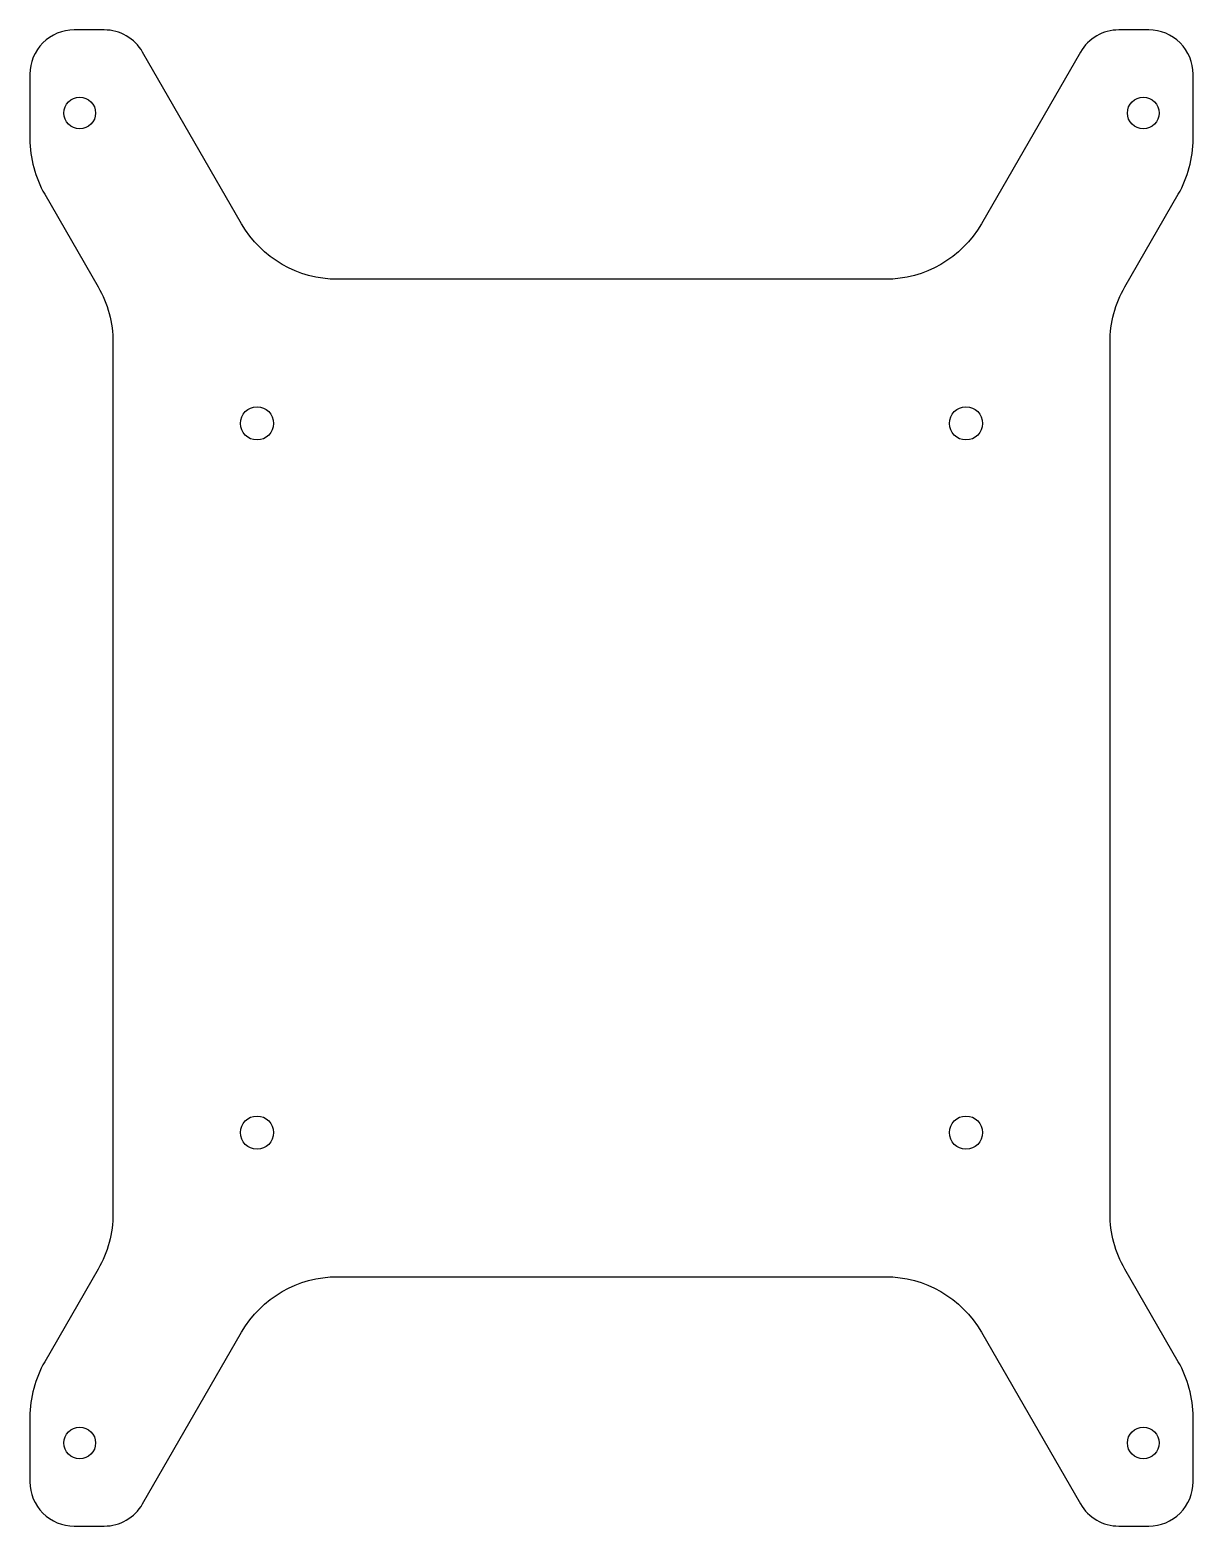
# Model space of a CAD drawing. Header units: millimetres. Extents: x -53 to 53, y -68 to 68.
import ezdxf

# ---------------------------------------------------------------- set-up
doc = ezdxf.new("R2010")
doc.units = ezdxf.units.MM

msp = doc.modelspace()

# ---------------------------------------------------------------- linework, layer by layer
msp.add_lwpolyline([(-45.8, -67.5, 0.267963), (-42.33, -65.5), (-33.39, -50, -0.267963), (-24.73, -45), (24.73, -45, -0.267954), (33.39, -50), (42.34, -65.5, 0.267954), (45.8, -67.5), (48.5, -67.5, 0.414214), (52.5, -63.5), (52.5, -57.67, 0.131639), (51.16, -52.67), (46.34, -44.32, -0.131639), (45, -39.32), (45, 39.32, -0.131648), (46.34, 44.32), (51.16, 52.67, 0.131648), (52.5, 57.67), (52.5, 63.5, 0.414214), (48.5, 67.5), (45.8, 67.5, 0.267954), (42.34, 65.5), (33.39, 50, -0.267954), (24.73, 45), (-24.73, 45, -0.267963), (-33.39, 50), (-42.33, 65.5, 0.267963), (-45.8, 67.5), (-48.5, 67.5, 0.414214), (-52.5, 63.5), (-52.5, 57.67, 0.131648), (-51.16, 52.67), (-46.34, 44.32, -0.131648), (-45, 39.32), (-45, -39.32, -0.131639), (-46.34, -44.32), (-51.16, -52.67, 0.131639), (-52.5, -57.67), (-52.5, -63.5, 0.414214), (-48.5, -67.5)], format="xyb", close=True)
for centre, radius in [((-48, 60), 1.43), ((48, 60), 1.43), ((-32, 32), 1.5), ((32, 32), 1.5), ((-32, -32), 1.5), ((32, -32), 1.5), ((-48, -60), 1.43), ((48, -60), 1.43)]:
    msp.add_circle(centre, radius)

doc.saveas('drawing.dxf')
